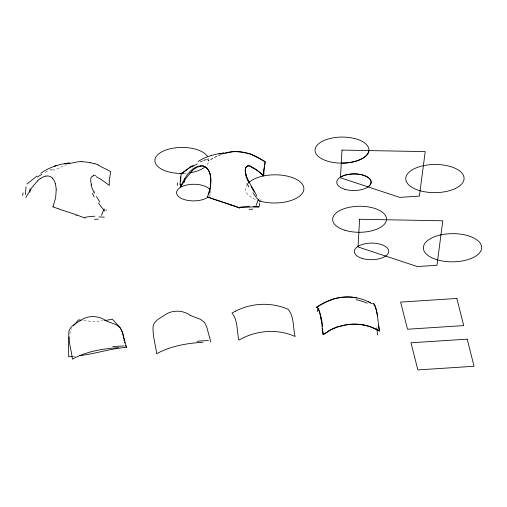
<?xml version="1.0" encoding="UTF-8"?>
<svg xmlns="http://www.w3.org/2000/svg" width="507" height="507" viewBox="0 0 507 507"><rect width="100%" height="100%" fill="white"/><g stroke="black" fill="none" stroke-linecap="round" stroke-linejoin="round"><path stroke-width="0.38" stroke-dasharray="2.54 1.9" d="M69.744 333.726L70.403 331.679A82.419 39.831 -0.4 0 1 71.791 328.644M200.062 161.632L201.336 161.093M220.634 154.553L215.722 156.726L208.713 160.934L208.009 159.959L206.349 159.68L201.976 160.82M67.101 164.338L53.862 170.301L53.001 169.693M221.096 154.565L208.434 160.313L207.572 159.705M221.673 154.343L222.852 153.944M49.68 170.029L51.505 169.718M204.251 160.041L206.076 159.724M73.002 356.402L75.131 356.18M83.655 320.639L86.057 320.899A39.134 18.911 -0.4 0 0 91.685 321.229L92.749 321.248A43.558 21.053 -0.4 0 0 98.276 321.14L100.627 320.988A39.045 18.867 -0.4 0 0 103.136 320.747M210.43 190.505A17.187 8.308 -0.4 0 1 209.049 196.279M208.371 158.159A26.934 13.017 -0.4 0 1 206.558 165.453M186.246 173.261A26.934 13.017 -0.4 0 1 184.339 173.394M259.457 200.987A29.153 14.088 -0.4 0 1 247.72 183.762M205.424 160.022A25.819 2.915 -21.2 0 1 207.16 159.876M200.652 161.98A17.65 2.985 -27.9 0 1 202.547 161.327M50.852 170.01A25.819 2.915 -21.2 0 1 52.589 169.87M45.281 172.279A17.65 2.985 -27.9 0 1 47.975 171.315"/><path stroke-width="0.76" d="M180.498 183.971L180.308 187.476C184.409 178.052 191.722 164.217 203.877 166.036C213.574 171.41 211.146 185.239 208.827 194.187M180.644 181.348L181.081 173.464L193.332 165.2M259.635 203.117L259.197 206.457L239.526 207.731L207.851 197.248M259.857 201.45L259.901 201.114M69.079 336.87L68.591 343.182L68.711 356.751L72.292 356.465M368.9 150.585A26.934 13.017 -0.4 0 1 327.408 161.118A26.934 13.017 -0.4 0 1 329.683 138.582A26.934 13.017 -0.4 0 1 368.9 150.585L368.633 151.891A26.89 12.998 -0.4 0 1 343.993 163.058L341.274 163.108M26.041 186.779L25.42 194.555M180.612 176.791L179.991 184.561M106.191 210.285L106.35 209.847M260.763 200.297L260.921 199.859M52.981 206.932L55.65 197.698L56.245 189.358M207.553 196.938L210.221 187.704L210.817 179.364M25.825 197.521L31.738 187.831L37.499 180.955M180.397 187.527L186.31 177.843L192.071 170.96M73.68 325.64L78.484 319.841L81.139 320.285M27.029 183.99L36.878 176.068M181.601 174.002L191.45 166.074M368.044 186.893L368.957 186.183A17.162 8.296 -0.4 0 0 365.547 176.043L362.803 175.061A17.156 8.289 -0.4 0 0 341.642 176.493L340.495 177.12M40.192 178.698L43.139 176.949L45.903 176.062M194.764 168.704L197.711 166.961L200.474 166.074M40.871 173.236C49.211 167.259 59.249 163.926 69.44 163.108L64.37 163.742M198.091 161.486C205.855 156.562 214.879 153.881 224.012 153.12L218.942 153.748M321.546 304.289L316.273 307.483L316.945 307.16M372.822 303.649L373.032 303.554A54.56 5.691 86.4 0 1 374.407 304.415M328.891 331.153L323.174 334.645L322.61 329.664M54.243 166.29L56.942 165.428M211.166 155.548L211.514 155.44M69.472 163.552L78.179 161.752A32.625 29.184 6.2 0 1 82.147 161.638M224.145 153.348C238.163 148.754 253.544 153.368 265.028 161.961L263.184 176.037C257.505 168.901 241.161 158.431 246.123 175.054M225.241 153.196L232.751 151.764A32.625 29.184 6.2 0 1 236.718 151.644M372.937 303.573L373.355 303.509C378.564 311.241 377.506 322.084 379.42 331.039C362.068 320.462 339.24 322.61 323.213 334.677C321.299 325.716 322.357 314.872 317.148 307.141L316.317 307.546C331.806 295.999 353.69 293.287 370.756 303.009M67.076 163.368L66.728 163.419L69.085 163.146M221.648 153.374L221.299 153.431L223.657 153.158M79.358 355.661C95.259 353.905 110.551 348.48 126.522 347.352L122.402 332.186L120.425 328.086L116.42 324.835L107.237 321.343M202.965 342.244C187.032 343.226 170.815 345.989 156.657 353.715C155.586 344.583 152.436 335.507 153.108 326.235C154.401 320.069 161.321 317.705 165.852 314.283C173.483 309.644 183.547 310.309 190.67 315.582M118.695 347.656C102.756 348.639 86.545 351.402 72.381 359.127C71.455 349.76 67.792 340.374 68.996 330.868C71.024 325.069 77.609 322.623 82.299 319.321C90.024 314.853 99.822 316.121 106.876 321.21M247.917 165.89C239.203 169.997 254.989 190.714 256.675 195.936M93.345 175.878C89.232 176.563 90.88 182.292 91.552 185.049M253.563 206.9L258.9 207.179M98.992 216.895L104.328 217.173M244.729 152.601L249.013 153.798M90.157 162.589L94.441 163.793M228.86 204.131L212.82 198.833M229.354 204.289L229.842 204.454M75.27 214.448L58.248 208.821M231.319 204.955L239.691 208.117M76.747 214.949L85.119 218.111M190.784 315.658L200.487 319.315L204.575 322.515L206.672 326.774L210.792 341.94M252.638 155.129L265.3 161.625L263.868 169.991L263.874 175.384L255.699 169.477L250.699 166.6M98.066 165.117L110.729 171.62L109.297 179.979L109.303 185.378L101.127 179.472L96.127 176.594M374.16 328.46L379.458 331.008L378.748 325.583M368.171 301.747L370.807 303.002M371.244 303.218L371.675 303.433M206.983 168.153L208.174 169.655A14.551 12.244 -66.5 0 1 208.764 170.682M52.411 178.141L53.603 179.643A14.551 12.244 -66.5 0 1 54.192 180.676L55.415 183.807M254.394 192.039L251.06 186.557M99.822 202.027L96.488 196.545M208.77 170.675L209.987 173.819M121.522 330.196L122.84 333.587L123.86 338.949M248.829 182.133L248.36 181.1M94.258 192.128L93.789 191.088M124.456 342.39L124.621 343.055M124.19 341.072L123.962 339.665M322.496 328.777L322.553 329.22M207.775 197.299A17.187 8.308 -0.4 0 1 181.062 198.256A17.187 8.308 -0.4 0 1 185.099 185.448A17.187 8.308 -0.4 0 1 210.094 189.935M204.79 167.114A26.934 13.017 -0.4 0 1 189.979 172.811M183.699 173.426A26.934 13.017 -0.4 0 1 155.174 162.532A26.934 13.017 -0.4 0 1 175.695 147.803A26.934 13.017 -0.4 0 1 207.471 156.359M248.569 182.837A29.153 14.088 -0.4 0 1 288.204 176.341A29.153 14.088 -0.4 0 1 300.264 195.575A29.153 14.088 -0.4 0 1 260.053 201.159M212.648 198.687A64.218 9.912 23.5 0 1 207.42 196.798M230.096 204.803A81.386 22.885 27.9 0 1 231.566 205.31M239.361 207.344A37.6 16.598 -6.6 0 1 249.501 206.216M177.26 185.461A54.61 21.845 40.5 0 1 177.627 182.856M192.033 170.903A24.59 20.331 -66.5 0 1 194.732 168.641M200.48 166.106A10.216 8.448 -68 0 1 207.027 168.096M209.917 173.844A25.198 21.319 -65.2 0 1 210.697 179.389M184.459 182.33A70.194 20.755 66.1 0 1 184.643 178.73M191.861 167.082A18.315 4.905 -33.7 0 1 197.21 163.97M249.127 153.52A52.044 45.072 5.9 0 1 252.771 154.863M236.718 151.764A34.28 29.843 5.9 0 1 244.691 152.759M259.597 201.127A46.276 44.857 23.5 0 1 253.006 192.85M248.81 186.937A45.598 27.144 50.9 0 1 247.023 183.28M248.886 183.166A43.456 20.743 54.2 0 1 248.386 182.095M247.853 181.012A28.373 12.51 55.2 0 1 245.61 174.801M247.67 165.421A27.879 9.12 60.9 0 1 250.192 165.415M256.079 205.506A77.254 52.696 42.4 0 1 258.938 198.966M249.121 209.34A41.111 23.341 -8.4 0 1 252.98 209.182M58.077 208.675A64.218 9.912 23.5 0 1 52.848 206.793M75.524 214.797A81.386 22.885 27.9 0 1 76.994 215.298M84.789 217.332A37.6 16.598 -6.6 0 1 94.929 216.204M22.688 195.455A54.61 21.845 40.5 0 1 23.056 192.844M37.461 180.898A24.59 20.331 -66.5 0 1 40.161 178.629M45.909 176.094A10.216 8.448 -68 0 1 52.455 178.084M55.345 183.838A25.198 21.319 -65.2 0 1 56.125 189.377M29.894 192.324A70.194 20.755 66.1 0 1 30.071 188.718M37.296 177.076A18.315 4.905 -33.7 0 1 41.758 174.427M94.555 163.514A52.044 45.072 5.9 0 1 98.2 164.857M82.147 161.758A34.28 29.843 5.9 0 1 90.119 162.747M105.025 211.115A46.276 44.857 23.5 0 1 98.434 202.838M94.239 196.925A45.598 27.144 50.9 0 1 92.451 193.268M94.315 193.154A43.456 20.743 54.2 0 1 93.814 192.09M93.282 191A28.373 12.51 55.2 0 1 91.038 184.789M93.098 175.416A27.879 9.12 60.9 0 1 95.62 175.409M101.508 215.494A77.254 52.696 42.4 0 1 104.366 208.954M94.549 219.328A41.111 23.341 -8.4 0 1 98.409 219.17M126.522 347.352A44.99 21.744 -0.4 0 1 125.521 345.571M112.795 346.693A26.535 3.6 0.5 0 1 124.196 345.996M121.046 329.303A71.69 34.647 -0.4 0 0 119.253 326.578L112.281 319.182L105.805 320.399A39.045 18.867 -0.4 0 1 104.493 320.582M197.065 341.281A26.535 3.6 0.5 0 1 208.466 340.584M356.085 299.675A54.56 45.858 -8.9 0 1 367.207 303.218M332.053 299.415A42.144 36.681 -14.4 0 1 356.725 297.856M321.641 304.415A53.254 46.359 -14.2 0 1 332.123 299.612M376.764 327.845A53.254 3.936 85.4 0 1 377.569 334.943M374.4 304.327A42.144 4.436 86.4 0 1 377.449 315.975M328.675 330.843A52.538 45.75 -13.9 0 1 338.828 326.242M338.974 326.635A42.144 36.586 -14.3 0 1 363.595 325.019M363.646 324.879A53.298 46.27 -14.1 0 1 374.217 328.365M317.281 311.634A53.298 5.406 88.3 0 1 318.206 308.294A42.144 4.348 86.2 0 1 321.21 320.31M321.286 317.629A52.538 5.355 86.2 0 1 322.674 326.622M341.997 150.091L340.463 177.767L399.719 197.375L419.39 196.101L425.221 151.606L341.997 150.091M359.577 219.271L358.043 246.947L417.299 266.549L436.977 265.281L442.807 220.786L359.577 219.271M235.508 311.171L232.003 312.996C237.973 320.018 236.731 331.401 238.898 340.127C255.775 330.279 277.152 328.447 295.106 336.49C292.938 327.769 294.18 316.387 288.21 309.365C271.498 301.95 251.706 302.806 235.508 311.171M456.832 298.465L400.625 302.096L407.52 329.227L463.728 325.595L456.832 298.465M467.175 339.158L410.968 342.789L417.863 369.92L474.07 366.282L467.175 339.158M437.23 259.812A29.153 14.088 -0.4 0 0 481.65 247.974A29.153 14.088 -0.4 0 0 438.65 235.413A29.153 14.088 -0.4 0 0 437.23 259.812M344.994 230.292A26.934 13.017 -0.4 0 0 386.486 219.759A26.934 13.017 -0.4 0 0 347.263 207.762A26.934 13.017 -0.4 0 0 344.994 230.292M362.277 258.456A17.187 8.308 -0.4 0 0 388.685 251.681A17.187 8.308 -0.4 0 0 363.595 244.076A17.187 8.308 -0.4 0 0 362.277 258.456M419.65 190.638A29.153 14.088 -0.4 0 0 464.07 178.794A29.153 14.088 -0.4 0 0 421.064 166.233A29.153 14.088 -0.4 0 0 419.65 190.638M345.02 189.371A17.187 8.308 -0.4 0 0 371.118 182.317A17.187 8.308 -0.4 0 0 345.673 174.985A17.187 8.308 -0.4 0 0 345.02 189.371"/></g></svg>
